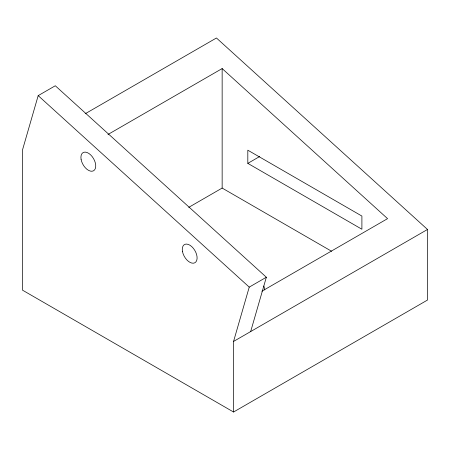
<?xml version="1.0" encoding="UTF-8"?>
<svg xmlns="http://www.w3.org/2000/svg" width="450" height="450" viewBox="0 0 450 450"><rect width="100%" height="100%" fill="white"/><g stroke="black" fill="none" stroke-linecap="round" stroke-linejoin="round"><path stroke-width="0.67" d="M250.667 331.56L266.349 277.239L55.294 85.759L38.182 95.636L22.5 149.957L22.5 290.16L233.556 412.014L427.5 300.043L427.5 229.472L216.444 37.986L85.185 113.766M233.556 412.014L233.556 341.443L249.238 287.117L266.349 277.239M107.978 134.483L222.148 68.569L387.568 218.649L261.861 291.229M247.815 163.367L361.901 229.236L361.901 216.062L247.815 150.193L247.815 163.367L259.616 156.555M188.747 207.354L222.148 188.066L331.616 251.269M233.556 341.443L427.5 229.472M38.182 95.636L249.238 287.117M222.148 68.569L222.148 188.066M263.824 286.048A58.483 33.767 0 0 1 264.763 289.969M182.498 251.572A10.485 6.053 60 0 0 194.844 262.778A10.485 6.053 60 0 0 191.728 246.589A10.485 6.053 60 0 0 182.498 251.572M81.073 159.255A10.485 6.053 60 0 0 93.279 170.916A10.485 6.053 60 0 0 90.636 154.879A10.485 6.053 60 0 0 81.073 159.255"/></g></svg>
